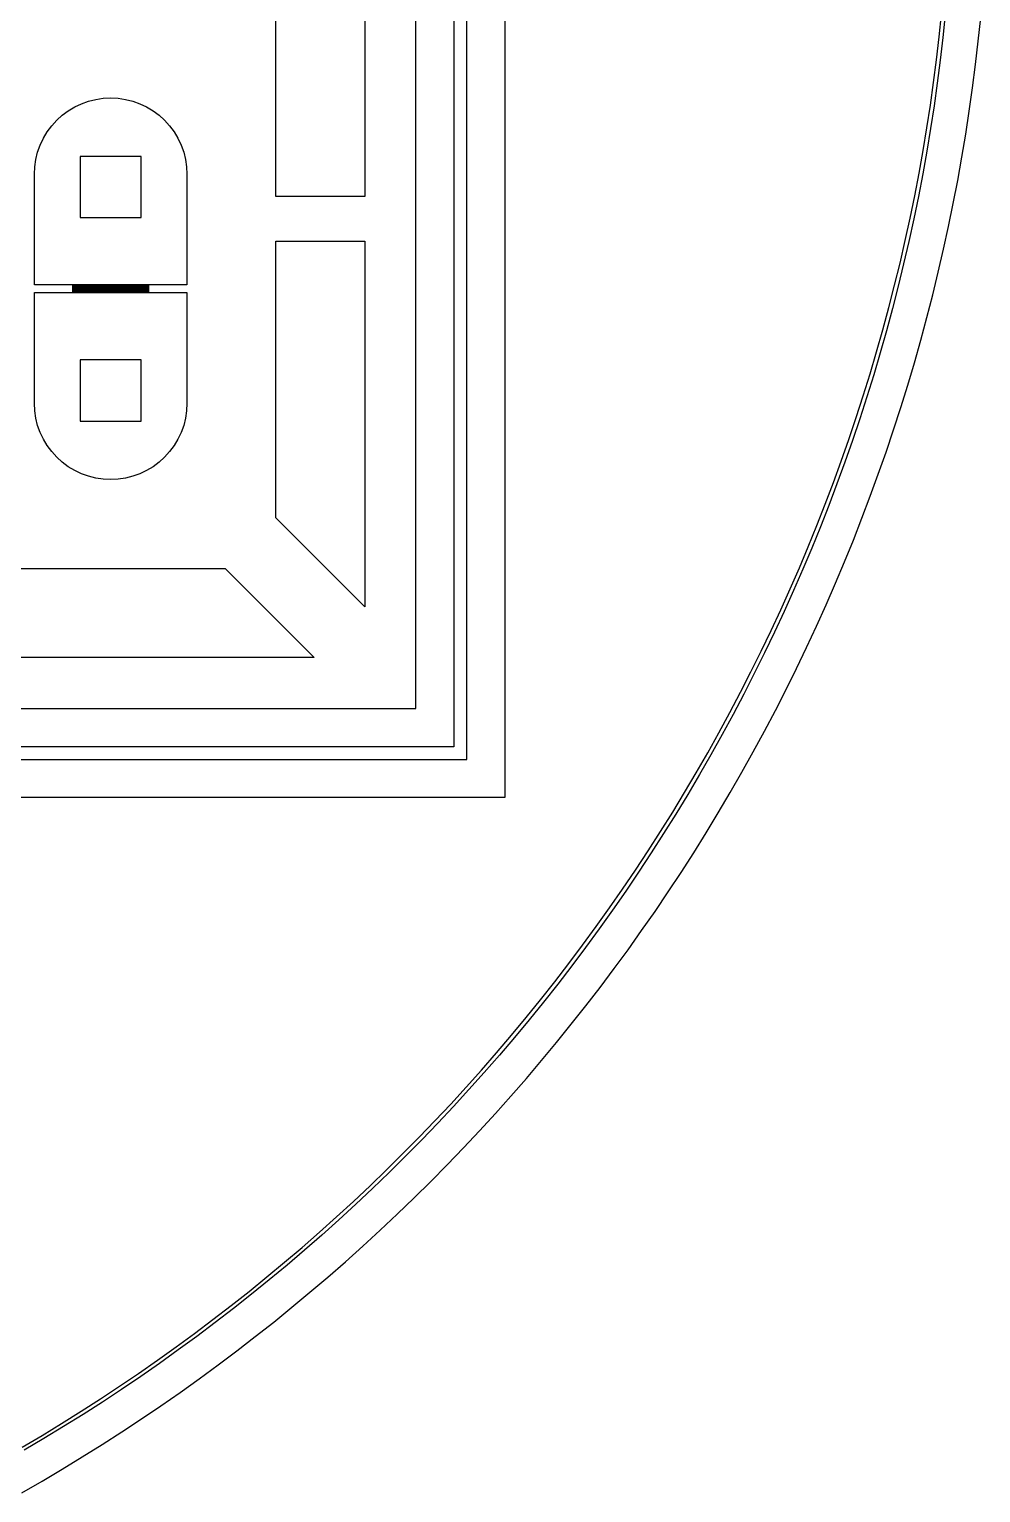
# Model space of a CAD drawing. Extents: x -25 to 122, y -49 to 104.
# Drawn here: x 83.9 to 122, y -39 to 19.6 of the extents above; entities that cross this region are included whole.
import ezdxf

# ---------------------------------------------------------------- set-up
doc = ezdxf.new("R2010")
doc.units = 0

msp = doc.modelspace()

# ---------------------------------------------------------------- linework, layer by layer
for p, q in [((102.919, 66.235), (102.919, -11.209)), ((101.39, -9.6805), (101.39, 64.7065)), ((100.881, 64.197), (100.881, -9.17099)), ((99.3525, -7.64249), (99.3525, 62.6685)), ((93.748, 12.8649), (93.748, 26.6214)), ((97.3145, 26.6214), (97.3145, 12.8649)), ((120.323, 19.2546), (120.419, 20.1691)), ((120.568, 20.1544), (120.473, 19.2381)), ((121.889, 19.081), (121.987, 20.0147)), ((120.217, 18.3414), (120.323, 19.2546)), ((120.473, 19.2381), (120.365, 18.323)), ((121.78, 18.1486), (121.889, 19.081)), ((120.098, 17.4295), (120.217, 18.3414)), ((120.365, 18.323), (120.247, 17.4093)), ((121.659, 17.2176), (121.78, 18.1486)), ((119.969, 16.5192), (120.098, 17.4295)), ((120.247, 17.4093), (120.117, 16.4972)), ((121.527, 16.2881), (121.659, 17.2176)), ((85.4261, 16.2983), (85.6834, 16.4525)), ((85.6834, 16.4525), (85.9546, 16.5808)), ((85.9546, 16.5808), (86.2371, 16.6819)), ((86.2371, 16.6819), (86.5281, 16.7547)), ((86.5281, 16.7547), (86.8249, 16.7988)), ((86.8249, 16.7988), (87.1245, 16.8135)), ((87.1245, 16.8135), (87.4241, 16.7988)), ((87.4241, 16.7988), (87.7209, 16.7547)), ((87.7209, 16.7547), (88.0119, 16.6819)), ((88.0119, 16.6819), (88.2943, 16.5808)), ((88.2943, 16.5808), (88.5656, 16.4525)), ((88.5656, 16.4525), (88.8229, 16.2983)), ((119.829, 15.6105), (119.969, 16.5192)), ((120.117, 16.4972), (119.977, 15.5867)), ((84.7614, 15.6958), (84.9629, 15.9181)), ((84.9629, 15.9181), (85.1852, 16.1196)), ((85.1852, 16.1196), (85.4261, 16.2983)), ((88.8229, 16.2983), (89.0638, 16.1196)), ((89.0638, 16.1196), (89.2861, 15.9181)), ((89.2861, 15.9181), (89.4876, 15.6958)), ((121.384, 15.3604), (121.527, 16.2881)), ((84.4285, 15.1975), (84.5827, 15.4549)), ((84.5827, 15.4549), (84.7614, 15.6958)), ((89.4876, 15.6958), (89.6663, 15.4549)), ((89.6663, 15.4549), (89.8205, 15.1975)), ((119.677, 14.7037), (119.829, 15.6105)), ((119.977, 15.5867), (119.825, 14.678)), ((121.229, 14.4344), (121.384, 15.3604)), ((84.1991, 14.6439), (84.3002, 14.9263)), ((84.3002, 14.9263), (84.4285, 15.1975)), ((89.8205, 15.1975), (89.9488, 14.9263)), ((89.9488, 14.9263), (90.0499, 14.6439)), ((119.514, 13.7987), (119.677, 14.7037)), ((119.825, 14.678), (119.662, 13.7713)), ((84.0822, 14.0561), (84.1262, 14.3529)), ((84.1262, 14.3529), (84.1991, 14.6439)), ((88.3473, 14.4698), (85.9017, 14.4698)), ((85.9017, 14.4698), (85.9017, 12.0242)), ((88.3473, 12.0242), (88.3473, 14.4698)), ((90.0499, 14.6439), (90.1228, 14.3529)), ((90.1228, 14.3529), (90.1668, 14.0561)), ((121.063, 13.5104), (121.229, 14.4344)), ((84.0675, 13.7565), (84.0822, 14.0561)), ((84.0675, 9.32384), (84.0675, 13.7565)), ((90.1668, 14.0561), (90.1815, 13.7565)), ((90.1815, 13.7565), (90.1815, 9.32384)), ((119.34, 12.8958), (119.514, 13.7987)), ((119.662, 13.7713), (119.487, 12.8666)), ((120.885, 12.5886), (121.063, 13.5104)), ((119.155, 11.9952), (119.34, 12.8958)), ((97.3145, 12.8649), (93.748, 12.8649)), ((119.487, 12.8666), (119.302, 11.9641)), ((120.696, 11.669), (120.885, 12.5886)), ((85.9017, 12.0242), (88.3473, 12.0242)), ((118.959, 11.0968), (119.155, 11.9952)), ((119.302, 11.9641), (119.106, 11.064)), ((120.496, 10.7517), (120.696, 11.669)), ((93.748, 0), (93.748, 11.0816)), ((93.748, 11.0816), (97.3145, 11.0816)), ((97.3145, 11.0816), (97.3145, -3.5665)), ((118.753, 10.201), (118.959, 11.0968)), ((119.106, 11.064), (118.898, 10.1663)), ((120.285, 9.83705), (120.496, 10.7517)), ((118.535, 9.30771), (118.753, 10.201)), ((118.898, 10.1663), (118.68, 9.27126)), ((120.062, 8.925), (120.285, 9.83705)), ((85.6113, 9.32384), (84.0675, 9.32384)), ((84.0675, 4.58549), (84.0675, 9.01814)), ((84.0675, 9.01814), (85.6113, 9.01814)), ((85.6113, 9.01814), (85.6113, 9.32384)), ((85.652, 9.32384), (85.6215, 9.32384)), ((85.6215, 9.32384), (85.6215, 9.01814)), ((85.6215, 9.01814), (85.652, 9.01814)), ((85.652, 9.01814), (85.652, 9.32384)), ((85.6928, 9.32384), (85.6622, 9.32384)), ((85.6622, 9.32384), (85.6622, 9.01814)), ((85.6622, 9.01814), (85.6928, 9.01814)), ((85.6928, 9.01814), (85.6928, 9.32384)), ((85.7336, 9.32384), (85.703, 9.32384)), ((85.703, 9.32384), (85.703, 9.01814)), ((85.703, 9.01814), (85.7336, 9.01814)), ((85.7336, 9.01814), (85.7336, 9.32384)), ((85.7743, 9.32384), (85.7438, 9.32384)), ((85.7438, 9.32384), (85.7438, 9.01814)), ((85.7438, 9.01814), (85.7743, 9.01814)), ((85.7743, 9.01814), (85.7743, 9.32384)), ((85.8151, 9.32384), (85.7845, 9.32384)), ((85.7845, 9.32384), (85.7845, 9.01814)), ((85.7845, 9.01814), (85.8151, 9.01814)), ((85.8151, 9.01814), (85.8151, 9.32384)), ((85.8558, 9.32384), (85.8253, 9.32384)), ((85.8253, 9.32384), (85.8253, 9.01814)), ((85.8253, 9.01814), (85.8558, 9.01814)), ((85.8558, 9.01814), (85.8558, 9.32384)), ((85.8966, 9.32384), (85.866, 9.32384)), ((85.866, 9.32384), (85.866, 9.01814)), ((85.866, 9.01814), (85.8966, 9.01814)), ((85.8966, 9.01814), (85.8966, 9.32384)), ((85.9374, 9.32384), (85.9068, 9.32384)), ((85.9068, 9.32384), (85.9068, 9.01814)), ((85.9068, 9.01814), (85.9374, 9.01814)), ((85.9374, 9.01814), (85.9374, 9.32384)), ((85.9781, 9.32384), (85.9476, 9.32384)), ((85.9476, 9.32384), (85.9476, 9.01814)), ((85.9476, 9.01814), (85.9781, 9.01814)), ((85.9781, 9.01814), (85.9781, 9.32384)), ((86.0189, 9.32384), (85.9883, 9.32384)), ((85.9883, 9.32384), (85.9883, 9.01814)), ((85.9883, 9.01814), (86.0189, 9.01814)), ((86.0189, 9.01814), (86.0189, 9.32384)), ((86.0596, 9.32384), (86.0291, 9.32384)), ((86.0291, 9.32384), (86.0291, 9.01814)), ((86.0291, 9.01814), (86.0596, 9.01814)), ((86.0596, 9.01814), (86.0596, 9.32384)), ((86.1004, 9.32384), (86.0698, 9.32384)), ((86.0698, 9.32384), (86.0698, 9.01814)), ((86.0698, 9.01814), (86.1004, 9.01814)), ((86.1004, 9.01814), (86.1004, 9.32384)), ((86.1412, 9.32384), (86.1106, 9.32384)), ((86.1106, 9.32384), (86.1106, 9.01814)), ((86.1106, 9.01814), (86.1412, 9.01814)), ((86.1412, 9.01814), (86.1412, 9.32384)), ((86.1819, 9.32384), (86.1514, 9.32384)), ((86.1514, 9.32384), (86.1514, 9.01814)), ((86.1514, 9.01814), (86.1819, 9.01814)), ((86.1819, 9.01814), (86.1819, 9.32384)), ((86.2227, 9.32384), (86.1921, 9.32384)), ((86.1921, 9.32384), (86.1921, 9.01814)), ((86.1921, 9.01814), (86.2227, 9.01814)), ((86.2227, 9.01814), (86.2227, 9.32384)), ((86.2635, 9.32384), (86.2329, 9.32384)), ((86.2329, 9.32384), (86.2329, 9.01814)), ((86.2329, 9.01814), (86.2635, 9.01814)), ((86.2635, 9.01814), (86.2635, 9.32384)), ((86.3042, 9.32384), (86.2736, 9.32384)), ((86.2736, 9.32384), (86.2736, 9.01814)), ((86.2736, 9.01814), (86.3042, 9.01814)), ((86.3042, 9.01814), (86.3042, 9.32384)), ((86.345, 9.32384), (86.3144, 9.32384)), ((86.3144, 9.32384), (86.3144, 9.01814)), ((86.3144, 9.01814), (86.345, 9.01814)), ((86.345, 9.01814), (86.345, 9.32384)), ((86.3857, 9.32384), (86.3552, 9.32384)), ((86.3552, 9.32384), (86.3552, 9.01814)), ((86.3552, 9.01814), (86.3857, 9.01814)), ((86.3857, 9.01814), (86.3857, 9.32384)), ((86.4265, 9.32384), (86.3959, 9.32384)), ((86.3959, 9.32384), (86.3959, 9.01814)), ((86.3959, 9.01814), (86.4265, 9.01814)), ((86.4265, 9.01814), (86.4265, 9.32384)), ((86.4673, 9.32384), (86.4367, 9.32384)), ((86.4367, 9.32384), (86.4367, 9.01814)), ((86.4367, 9.01814), (86.4673, 9.01814)), ((86.4673, 9.01814), (86.4673, 9.32384)), ((86.508, 9.32384), (86.4774, 9.32384)), ((86.4774, 9.32384), (86.4774, 9.01814)), ((86.4774, 9.01814), (86.508, 9.01814)), ((86.508, 9.01814), (86.508, 9.32384)), ((86.5488, 9.32384), (86.5182, 9.32384)), ((86.5182, 9.32384), (86.5182, 9.01814)), ((86.5182, 9.01814), (86.5488, 9.01814)), ((86.5488, 9.01814), (86.5488, 9.32384)), ((86.5895, 9.32384), (86.559, 9.32384)), ((86.559, 9.32384), (86.559, 9.01814)), ((86.559, 9.01814), (86.5895, 9.01814)), ((86.5895, 9.01814), (86.5895, 9.32384)), ((86.6303, 9.32384), (86.5997, 9.32384)), ((86.5997, 9.32384), (86.5997, 9.01814)), ((86.5997, 9.01814), (86.6303, 9.01814)), ((86.6303, 9.01814), (86.6303, 9.32384)), ((86.6711, 9.32384), (86.6405, 9.32384)), ((86.6405, 9.32384), (86.6405, 9.01814)), ((86.6405, 9.01814), (86.6711, 9.01814)), ((86.6711, 9.01814), (86.6711, 9.32384)), ((86.7118, 9.32384), (86.6812, 9.32384)), ((86.6812, 9.32384), (86.6812, 9.01814)), ((86.6812, 9.01814), (86.7118, 9.01814)), ((86.7118, 9.01814), (86.7118, 9.32384)), ((86.7526, 9.32384), (86.722, 9.32384)), ((86.722, 9.32384), (86.722, 9.01814)), ((86.722, 9.01814), (86.7526, 9.01814)), ((86.7526, 9.01814), (86.7526, 9.32384)), ((86.7933, 9.32384), (86.7628, 9.32384)), ((86.7628, 9.32384), (86.7628, 9.01814)), ((86.7628, 9.01814), (86.7933, 9.01814)), ((86.7933, 9.01814), (86.7933, 9.32384)), ((86.8341, 9.32384), (86.8035, 9.32384)), ((86.8035, 9.32384), (86.8035, 9.01814)), ((86.8035, 9.01814), (86.8341, 9.01814)), ((86.8341, 9.01814), (86.8341, 9.32384)), ((86.8748, 9.32384), (86.8443, 9.32384)), ((86.8443, 9.32384), (86.8443, 9.01814)), ((86.8443, 9.01814), (86.8748, 9.01814)), ((86.8748, 9.01814), (86.8748, 9.32384)), ((86.9156, 9.32384), (86.885, 9.32384)), ((86.885, 9.32384), (86.885, 9.01814)), ((86.885, 9.01814), (86.9156, 9.01814)), ((86.9156, 9.01814), (86.9156, 9.32384)), ((86.9564, 9.32384), (86.9258, 9.32384)), ((86.9258, 9.32384), (86.9258, 9.01814)), ((86.9258, 9.01814), (86.9564, 9.01814)), ((86.9564, 9.01814), (86.9564, 9.32384)), ((86.9971, 9.32384), (86.9666, 9.32384)), ((86.9666, 9.32384), (86.9666, 9.01814)), ((86.9666, 9.01814), (86.9971, 9.01814)), ((86.9971, 9.01814), (86.9971, 9.32384)), ((87.0379, 9.32384), (87.0073, 9.32384)), ((87.0073, 9.32384), (87.0073, 9.01814)), ((87.0073, 9.01814), (87.0379, 9.01814)), ((87.0379, 9.01814), (87.0379, 9.32384)), ((87.0786, 9.32384), (87.0481, 9.32384)), ((87.0481, 9.32384), (87.0481, 9.01814)), ((87.0481, 9.01814), (87.0786, 9.01814)), ((87.0786, 9.01814), (87.0786, 9.32384)), ((87.1194, 9.32384), (87.0888, 9.32384)), ((87.0888, 9.32384), (87.0888, 9.01814)), ((87.0888, 9.01814), (87.1194, 9.01814)), ((87.1194, 9.01814), (87.1194, 9.32384)), ((87.1601, 9.32384), (87.1296, 9.32384)), ((87.1296, 9.32384), (87.1296, 9.01814)), ((87.1296, 9.01814), (87.1601, 9.01814)), ((87.1601, 9.01814), (87.1601, 9.32384)), ((87.2009, 9.32384), (87.1703, 9.32384)), ((87.1703, 9.32384), (87.1703, 9.01814)), ((87.1703, 9.01814), (87.2009, 9.01814)), ((87.2009, 9.01814), (87.2009, 9.32384)), ((87.2417, 9.32384), (87.2111, 9.32384)), ((87.2111, 9.32384), (87.2111, 9.01814)), ((87.2111, 9.01814), (87.2417, 9.01814)), ((87.2417, 9.01814), (87.2417, 9.32384)), ((87.2824, 9.32384), (87.2519, 9.32384)), ((87.2519, 9.32384), (87.2519, 9.01814)), ((87.2519, 9.01814), (87.2824, 9.01814)), ((87.2824, 9.01814), (87.2824, 9.32384)), ((87.3232, 9.32384), (87.2926, 9.32384)), ((87.2926, 9.32384), (87.2926, 9.01814)), ((87.2926, 9.01814), (87.3232, 9.01814)), ((87.3232, 9.01814), (87.3232, 9.32384)), ((87.3639, 9.32384), (87.3334, 9.32384)), ((87.3334, 9.32384), (87.3334, 9.01814)), ((87.3334, 9.01814), (87.3639, 9.01814)), ((87.3639, 9.01814), (87.3639, 9.32384)), ((87.4047, 9.32384), (87.3741, 9.32384)), ((87.3741, 9.32384), (87.3741, 9.01814)), ((87.3741, 9.01814), (87.4047, 9.01814)), ((87.4047, 9.01814), (87.4047, 9.32384)), ((87.4455, 9.32384), (87.4149, 9.32384)), ((87.4149, 9.32384), (87.4149, 9.01814)), ((87.4149, 9.01814), (87.4455, 9.01814)), ((87.4455, 9.01814), (87.4455, 9.32384)), ((87.4862, 9.32384), (87.4557, 9.32384)), ((87.4557, 9.32384), (87.4557, 9.01814)), ((87.4557, 9.01814), (87.4862, 9.01814)), ((87.4862, 9.01814), (87.4862, 9.32384)), ((87.527, 9.32384), (87.4964, 9.32384)), ((87.4964, 9.32384), (87.4964, 9.01814)), ((87.4964, 9.01814), (87.527, 9.01814)), ((87.527, 9.01814), (87.527, 9.32384)), ((87.5677, 9.32384), (87.5372, 9.32384)), ((87.5372, 9.32384), (87.5372, 9.01814)), ((87.5372, 9.01814), (87.5677, 9.01814)), ((87.5677, 9.01814), (87.5677, 9.32384)), ((87.6085, 9.32384), (87.5779, 9.32384)), ((87.5779, 9.32384), (87.5779, 9.01814)), ((87.5779, 9.01814), (87.6085, 9.01814)), ((87.6085, 9.01814), (87.6085, 9.32384)), ((87.6493, 9.32384), (87.6187, 9.32384)), ((87.6187, 9.32384), (87.6187, 9.01814)), ((87.6187, 9.01814), (87.6493, 9.01814)), ((87.6493, 9.01814), (87.6493, 9.32384)), ((87.69, 9.32384), (87.6595, 9.32384)), ((87.6595, 9.32384), (87.6595, 9.01814)), ((87.6595, 9.01814), (87.69, 9.01814)), ((87.69, 9.01814), (87.69, 9.32384)), ((87.7308, 9.32384), (87.7002, 9.32384)), ((87.7002, 9.32384), (87.7002, 9.01814)), ((87.7002, 9.01814), (87.7308, 9.01814)), ((87.7308, 9.01814), (87.7308, 9.32384)), ((87.7715, 9.32384), (87.741, 9.32384)), ((87.741, 9.32384), (87.741, 9.01814)), ((87.741, 9.01814), (87.7715, 9.01814)), ((87.7715, 9.01814), (87.7715, 9.32384)), ((87.8123, 9.32384), (87.7817, 9.32384)), ((87.7817, 9.32384), (87.7817, 9.01814)), ((87.7817, 9.01814), (87.8123, 9.01814)), ((87.8123, 9.01814), (87.8123, 9.32384)), ((87.8531, 9.32384), (87.8225, 9.32384)), ((87.8225, 9.32384), (87.8225, 9.01814)), ((87.8225, 9.01814), (87.8531, 9.01814)), ((87.8531, 9.01814), (87.8531, 9.32384)), ((87.8938, 9.32384), (87.8633, 9.32384)), ((87.8633, 9.32384), (87.8633, 9.01814)), ((87.8633, 9.01814), (87.8938, 9.01814)), ((87.8938, 9.01814), (87.8938, 9.32384)), ((87.9346, 9.32384), (87.904, 9.32384)), ((87.904, 9.32384), (87.904, 9.01814)), ((87.904, 9.01814), (87.9346, 9.01814)), ((87.9346, 9.01814), (87.9346, 9.32384)), ((87.9753, 9.32384), (87.9448, 9.32384)), ((87.9448, 9.32384), (87.9448, 9.01814)), ((87.9448, 9.01814), (87.9753, 9.01814)), ((87.9753, 9.01814), (87.9753, 9.32384)), ((88.0161, 9.32384), (87.9855, 9.32384)), ((87.9855, 9.32384), (87.9855, 9.01814)), ((87.9855, 9.01814), (88.0161, 9.01814)), ((88.0161, 9.01814), (88.0161, 9.32384)), ((88.0569, 9.32384), (88.0263, 9.32384)), ((88.0263, 9.32384), (88.0263, 9.01814)), ((88.0263, 9.01814), (88.0569, 9.01814)), ((88.0569, 9.01814), (88.0569, 9.32384)), ((88.0976, 9.32384), (88.0671, 9.32384)), ((88.0671, 9.32384), (88.0671, 9.01814)), ((88.0671, 9.01814), (88.0976, 9.01814)), ((88.0976, 9.01814), (88.0976, 9.32384)), ((88.1384, 9.32384), (88.1078, 9.32384)), ((88.1078, 9.32384), (88.1078, 9.01814)), ((88.1078, 9.01814), (88.1384, 9.01814)), ((88.1384, 9.01814), (88.1384, 9.32384)), ((88.1791, 9.32384), (88.1486, 9.32384)), ((88.1486, 9.32384), (88.1486, 9.01814)), ((88.1486, 9.01814), (88.1791, 9.01814)), ((88.1791, 9.01814), (88.1791, 9.32384)), ((88.2199, 9.32384), (88.1893, 9.32384)), ((88.1893, 9.32384), (88.1893, 9.01814)), ((88.1893, 9.01814), (88.2199, 9.01814)), ((88.2199, 9.01814), (88.2199, 9.32384)), ((88.2607, 9.32384), (88.2301, 9.32384)), ((88.2301, 9.32384), (88.2301, 9.01814)), ((88.2301, 9.01814), (88.2607, 9.01814)), ((88.2607, 9.01814), (88.2607, 9.32384)), ((88.3014, 9.32384), (88.2709, 9.32384)), ((88.2709, 9.32384), (88.2709, 9.01814)), ((88.2709, 9.01814), (88.3014, 9.01814)), ((88.3014, 9.01814), (88.3014, 9.32384)), ((88.3422, 9.32384), (88.3116, 9.32384)), ((88.3116, 9.32384), (88.3116, 9.01814)), ((88.3116, 9.01814), (88.3422, 9.01814)), ((88.3422, 9.01814), (88.3422, 9.32384)), ((88.3829, 9.32384), (88.3524, 9.32384)), ((88.3524, 9.32384), (88.3524, 9.01814)), ((88.3524, 9.01814), (88.3829, 9.01814)), ((88.3829, 9.01814), (88.3829, 9.32384)), ((88.4237, 9.32384), (88.3931, 9.32384)), ((88.3931, 9.32384), (88.3931, 9.01814)), ((88.3931, 9.01814), (88.4237, 9.01814)), ((88.4237, 9.01814), (88.4237, 9.32384)), ((88.4645, 9.32384), (88.4339, 9.32384)), ((88.4339, 9.32384), (88.4339, 9.01814)), ((88.4339, 9.01814), (88.4645, 9.01814)), ((88.4645, 9.01814), (88.4645, 9.32384)), ((88.5052, 9.32384), (88.4747, 9.32384)), ((88.4747, 9.32384), (88.4747, 9.01814)), ((88.4747, 9.01814), (88.5052, 9.01814)), ((88.5052, 9.01814), (88.5052, 9.32384)), ((88.546, 9.32384), (88.5154, 9.32384)), ((88.5154, 9.32384), (88.5154, 9.01814)), ((88.5154, 9.01814), (88.546, 9.01814)), ((88.546, 9.01814), (88.546, 9.32384)), ((88.5868, 9.32384), (88.5562, 9.32384)), ((88.5562, 9.32384), (88.5562, 9.01814)), ((88.5562, 9.01814), (88.5868, 9.01814)), ((88.5868, 9.01814), (88.5868, 9.32384)), ((88.6275, 9.32384), (88.5969, 9.32384)), ((88.5969, 9.32384), (88.5969, 9.01814)), ((88.5969, 9.01814), (88.6275, 9.01814)), ((88.6275, 9.01814), (88.6275, 9.32384)), ((90.1815, 9.32384), (88.6377, 9.32384)), ((88.6377, 9.32384), (88.6377, 9.01814)), ((88.6377, 9.01814), (90.1815, 9.01814)), ((90.1815, 9.01814), (90.1815, 4.58549)), ((118.306, 8.41718), (118.535, 9.30771)), ((118.68, 9.27126), (118.451, 8.37895)), ((119.829, 8.01576), (120.062, 8.925)), ((118.066, 7.52954), (118.306, 8.41718)), ((118.451, 8.37895), (118.21, 7.48953)), ((119.584, 7.10947), (119.829, 8.01576)), ((117.815, 6.6449), (118.066, 7.52954)), ((118.21, 7.48953), (117.959, 6.60312)), ((119.328, 6.20624), (119.584, 7.10947)), ((117.554, 5.76341), (117.815, 6.6449)), ((117.959, 6.60312), (117.697, 5.71986)), ((88.3473, 6.31781), (85.9017, 6.31781)), ((85.9017, 6.31781), (85.9017, 3.87219)), ((88.3473, 3.87219), (88.3473, 6.31781)), ((119.061, 5.30621), (119.328, 6.20624)), ((117.281, 4.88519), (117.554, 5.76341)), ((117.697, 5.71986), (117.424, 4.83989)), ((118.783, 4.40953), (119.061, 5.30621)), ((116.998, 4.01039), (117.281, 4.88519)), ((117.424, 4.83989), (117.141, 3.96333)), ((84.0822, 4.28587), (84.0675, 4.58549)), ((84.1262, 3.98911), (84.0822, 4.28587)), ((90.1668, 4.28587), (90.1228, 3.98911)), ((90.1815, 4.58549), (90.1668, 4.28587)), ((118.494, 3.51634), (118.783, 4.40953)), ((84.1991, 3.69809), (84.1262, 3.98911)), ((84.3002, 3.41563), (84.1991, 3.69809)), ((85.9017, 3.87219), (88.3473, 3.87219)), ((90.0499, 3.69809), (89.9488, 3.41563)), ((90.1228, 3.98911), (90.0499, 3.69809)), ((116.705, 3.13911), (116.998, 4.01039)), ((117.141, 3.96333), (116.846, 3.09032)), ((84.4285, 3.14444), (84.3002, 3.41563)), ((84.5827, 2.88712), (84.4285, 3.14444)), ((89.8205, 3.14444), (89.6663, 2.88712)), ((89.9488, 3.41563), (89.8205, 3.14444)), ((116.4, 2.27151), (116.705, 3.13911)), ((116.846, 3.09032), (116.541, 2.22099)), ((118.194, 2.62675), (118.494, 3.51634)), ((84.7614, 2.64616), (84.5827, 2.88712)), ((84.9629, 2.42387), (84.7614, 2.64616)), ((85.1852, 2.2224), (84.9629, 2.42387)), ((89.2861, 2.42387), (89.0638, 2.2224)), ((89.4876, 2.64616), (89.2861, 2.42387)), ((89.6663, 2.88712), (89.4876, 2.64616)), ((117.883, 1.74092), (118.194, 2.62675)), ((85.4261, 2.0437), (85.1852, 2.2224)), ((85.6834, 1.88947), (85.4261, 2.0437)), ((85.9546, 1.7612), (85.6834, 1.88947)), ((86.2371, 1.66013), (85.9546, 1.7612)), ((88.2943, 1.7612), (88.0119, 1.66013)), ((88.5656, 1.88947), (88.2943, 1.7612)), ((88.8229, 2.0437), (88.5656, 1.88947)), ((89.0638, 2.2224), (88.8229, 2.0437)), ((116.085, 1.40771), (116.4, 2.27151)), ((116.541, 2.22099), (116.226, 1.35545)), ((86.5281, 1.58723), (86.2371, 1.66013)), ((86.8249, 1.54321), (86.5281, 1.58723)), ((87.1245, 1.52849), (86.8249, 1.54321)), ((87.4241, 1.54321), (87.1245, 1.52849)), ((87.7209, 1.58723), (87.4241, 1.54321)), ((88.0119, 1.66013), (87.7209, 1.58723)), ((115.759, 0.54785), (116.085, 1.40771)), ((116.226, 1.35545), (115.899, 0.49387)), ((117.561, 0.85896), (117.883, 1.74092)), ((117.229, -0.01897), (117.561, 0.85896)), ((97.3145, -3.5665), (93.748, 0)), ((115.423, -0.30794), (115.759, 0.54785)), ((115.899, 0.49387), (115.563, -0.36363)), ((115.077, -1.15955), (115.423, -0.30794)), ((115.563, -0.36363), (115.215, -1.21695)), ((116.886, -0.89276), (117.229, -0.01897)), ((114.72, -2.00685), (115.077, -1.15955)), ((116.532, -1.76227), (116.886, -0.89276)), ((115.215, -1.21695), (114.857, -2.06595)), ((71.4574, -2.03799), (91.71, -2.03799)), ((91.71, -2.03799), (95.2765, -5.60449)), ((114.352, -2.8497), (114.72, -2.00685)), ((114.857, -2.06595), (114.489, -2.91049)), ((116.167, -2.62738), (116.532, -1.76227)), ((113.974, -3.68797), (114.352, -2.8497)), ((114.489, -2.91049), (114.111, -3.75044)), ((115.792, -3.48796), (116.167, -2.62738)), ((115.406, -4.34386), (115.792, -3.48796)), ((113.586, -4.52156), (113.974, -3.68797)), ((114.111, -3.75044), (113.722, -4.58569)), ((113.188, -5.35031), (113.586, -4.52156)), ((113.722, -4.58569), (113.323, -5.41611)), ((115.01, -5.19496), (115.406, -4.34386)), ((114.604, -6.04114), (115.01, -5.19496)), ((95.2765, -5.60449), (71.4574, -5.60449)), ((112.78, -6.17412), (113.188, -5.35031)), ((113.323, -5.41611), (112.914, -6.24156)), ((112.361, -6.99286), (112.78, -6.17412)), ((112.914, -6.24156), (112.495, -7.06194)), ((114.187, -6.88226), (114.604, -6.04114)), ((111.933, -7.8064), (112.361, -6.99286)), ((113.759, -7.7182), (114.187, -6.88226)), ((112.495, -7.06194), (112.065, -7.87711)), ((-7.64249, -7.64249), (99.3525, -7.64249)), ((111.495, -8.61461), (111.933, -7.8064)), ((112.065, -7.87711), (111.626, -8.68694)), ((113.322, -8.54884), (113.759, -7.7182)), ((111.046, -9.41739), (111.495, -8.61461)), ((111.626, -8.68694), (111.177, -9.49133)), ((112.874, -9.37405), (113.322, -8.54884)), ((100.881, -9.17099), (-9.17099, -9.17099)), ((112.417, -10.1937), (112.874, -9.37405)), ((-9.6805, -9.6805), (101.39, -9.6805)), ((110.588, -10.2146), (111.046, -9.41739)), ((111.177, -9.49133), (110.718, -10.2901)), ((110.12, -11.0061), (110.588, -10.2146)), ((110.718, -10.2901), (110.249, -11.0833)), ((111.949, -11.0077), (112.417, -10.1937)), ((109.643, -11.7919), (110.12, -11.0061)), ((110.249, -11.0833), (109.77, -11.8706)), ((111.471, -11.8159), (111.949, -11.0077)), ((102.919, -11.209), (-11.209, -11.209)), ((109.156, -12.5717), (109.643, -11.7919)), ((109.77, -11.8706), (109.282, -12.6519)), ((110.984, -12.6181), (111.471, -11.8159)), ((108.659, -13.3455), (109.156, -12.5717)), ((109.282, -12.6519), (108.785, -13.4273)), ((110.486, -13.4143), (110.984, -12.6181)), ((108.153, -14.1131), (108.659, -13.3455)), ((108.785, -13.4273), (108.278, -14.1964)), ((109.979, -14.2044), (110.486, -13.4143)), ((107.637, -14.8745), (108.153, -14.1131)), ((108.278, -14.1964), (107.761, -14.9593)), ((109.462, -14.9881), (109.979, -14.2044)), ((107.113, -15.6294), (107.637, -14.8745)), ((107.761, -14.9593), (107.235, -15.7158)), ((108.936, -15.7655), (109.462, -14.9881)), ((106.578, -16.3779), (107.113, -15.6294)), ((107.235, -15.7158), (106.7, -16.4658)), ((108.4, -16.5363), (108.936, -15.7655)), ((106.035, -17.1198), (106.578, -16.3779)), ((106.7, -16.4658), (106.156, -17.2091)), ((107.855, -17.3005), (108.4, -16.5363)), ((105.483, -17.8549), (106.035, -17.1198)), ((106.156, -17.2091), (105.602, -17.9457)), ((107.3, -18.058), (107.855, -17.3005)), ((104.922, -18.5832), (105.483, -17.8549)), ((105.602, -17.9457), (105.04, -18.6755)), ((106.737, -18.8086), (107.3, -18.058)), ((104.352, -19.3046), (104.922, -18.5832)), ((105.04, -18.6755), (104.469, -19.3983)), ((103.773, -20.0189), (104.352, -19.3046)), ((106.163, -19.5522), (106.737, -18.8086)), ((104.469, -19.3983), (103.889, -20.1141)), ((105.581, -20.2887), (106.163, -19.5522)), ((103.185, -20.7261), (103.773, -20.0189)), ((103.889, -20.1141), (103.3, -20.8226)), ((104.99, -21.0181), (105.581, -20.2887)), ((102.589, -21.426), (103.185, -20.7261)), ((103.3, -20.8226), (102.702, -21.5239)), ((104.39, -21.7401), (104.99, -21.0181)), ((101.984, -22.1185), (102.589, -21.426)), ((102.702, -21.5239), (102.096, -22.2179)), ((101.371, -22.8035), (101.984, -22.1185)), ((102.096, -22.2179), (101.482, -22.9043)), ((103.781, -22.4547), (104.39, -21.7401)), ((100.749, -23.481), (101.371, -22.8035)), ((103.164, -23.1618), (103.781, -22.4547)), ((101.482, -22.9043), (100.859, -23.5831)), ((102.538, -23.8613), (103.164, -23.1618)), ((100.119, -24.1508), (100.749, -23.481)), ((100.859, -23.5831), (100.228, -24.2543)), ((101.903, -24.553), (102.538, -23.8613)), ((99.4811, -24.8128), (100.119, -24.1508)), ((100.228, -24.2543), (99.5885, -24.9176)), ((101.26, -25.2368), (101.903, -24.553)), ((98.835, -25.467), (99.4811, -24.8128)), ((99.5885, -24.9176), (98.941, -25.573)), ((98.1808, -26.1131), (98.835, -25.467)), ((98.941, -25.573), (98.2856, -26.2205)), ((100.608, -25.9128), (101.26, -25.2368)), ((97.5188, -26.7512), (98.1808, -26.1131)), ((98.2856, -26.2205), (97.6223, -26.8598)), ((99.9487, -26.5807), (100.608, -25.9128)), ((96.849, -27.3811), (97.5188, -26.7512)), ((97.6223, -26.8598), (96.9511, -27.491)), ((99.2808, -27.2404), (99.9487, -26.5807)), ((96.1715, -28.0028), (96.849, -27.3811)), ((96.9511, -27.491), (96.2723, -28.1139)), ((98.6048, -27.8919), (99.2808, -27.2404)), ((95.4865, -28.616), (96.1715, -28.0028)), ((96.2723, -28.1139), (95.5859, -28.7284)), ((97.921, -28.535), (98.6048, -27.8919)), ((94.794, -29.2209), (95.4865, -28.616)), ((97.2292, -29.1698), (97.921, -28.535)), ((94.0941, -29.8172), (94.794, -29.2209)), ((95.5859, -28.7284), (94.8919, -29.3344)), ((96.5298, -29.7959), (97.2292, -29.1698)), ((93.3869, -30.4048), (94.0941, -29.8172)), ((94.8919, -29.3344), (94.1906, -29.9319)), ((95.8227, -30.4135), (96.5298, -29.7959)), ((92.6726, -30.9837), (93.3869, -30.4048)), ((94.1906, -29.9319), (93.4821, -30.5208)), ((95.1081, -31.0223), (95.8227, -30.4135)), ((91.9512, -31.5538), (92.6726, -30.9837)), ((93.4821, -30.5208), (92.7663, -31.1008)), ((94.3861, -31.6223), (95.1081, -31.0223)), ((91.2229, -32.1151), (91.9512, -31.5538)), ((92.7663, -31.1008), (92.0435, -31.6721)), ((93.6567, -32.2134), (94.3861, -31.6223)), ((90.4878, -32.6673), (91.2229, -32.1151)), ((91.3137, -32.2345), (90.5771, -32.7878)), ((92.0435, -31.6721), (91.3137, -32.2345)), ((92.9202, -32.7955), (93.6567, -32.2134)), ((89.7459, -33.2105), (90.4878, -32.6673)), ((90.5771, -32.7878), (89.8338, -33.3321)), ((92.1766, -33.3685), (92.9202, -32.7955)), ((88.9974, -33.7445), (89.7459, -33.2105)), ((89.8338, -33.3321), (89.0838, -33.8672)), ((91.426, -33.9324), (92.1766, -33.3685)), ((88.2424, -34.2693), (88.9974, -33.7445)), ((89.0838, -33.8672), (88.3273, -34.393)), ((90.6685, -34.487), (91.426, -33.9324)), ((87.4811, -34.7849), (88.2424, -34.2693)), ((88.3273, -34.393), (87.5644, -34.9096)), ((89.9043, -35.0322), (90.6685, -34.487)), ((86.7135, -35.291), (87.4811, -34.7849)), ((87.5644, -34.9096), (86.7953, -35.4167)), ((89.1335, -35.5681), (89.9043, -35.0322)), ((85.9397, -35.7876), (86.7135, -35.291)), ((86.7953, -35.4167), (86.0199, -35.9144)), ((88.3561, -36.0944), (89.1335, -35.5681)), ((84.3741, -36.7523), (85.1599, -36.2748)), ((85.1599, -36.2748), (85.9397, -35.7876)), ((86.0199, -35.9144), (85.2386, -36.4025)), ((87.5724, -36.6112), (88.3561, -36.0944)), ((83.5826, -37.2202), (84.3741, -36.7523)), ((84.4512, -36.881), (83.6581, -37.3498)), ((85.2386, -36.4025), (84.4512, -36.881)), ((86.7823, -37.1183), (87.5724, -36.6112)), ((85.9861, -37.6157), (86.7823, -37.1183)), ((85.1839, -38.1032), (85.9861, -37.6157)), ((83.5617, -39.0486), (84.3757, -38.5809)), ((84.3757, -38.5809), (85.1839, -38.1032))]:
    msp.add_line(p, q)

doc.saveas('drawing.dxf')
